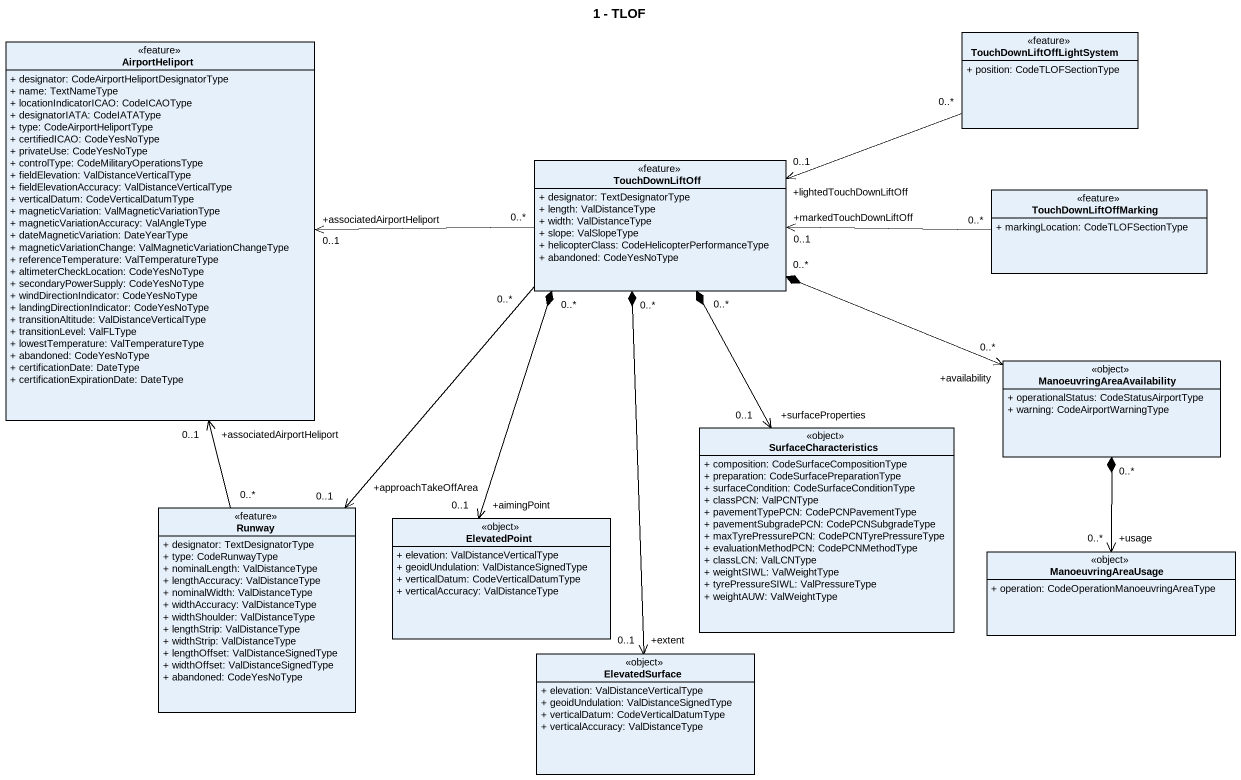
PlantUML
@startuml
title 1 - TLOF
hide circle
hide empty members
skinparam classAttributeIconSize 0
class TouchDownLiftOffLightSystem <<feature>> {
  + position: CodeTLOFSectionType
}
class AirportHeliport <<feature>> {
  + designator: CodeAirportHeliportDesignatorType
  + name: TextNameType
  + locationIndicatorICAO: CodeICAOType
  + designatorIATA: CodeIATAType
  + type: CodeAirportHeliportType
  + certifiedICAO: CodeYesNoType
  + privateUse: CodeYesNoType
  + controlType: CodeMilitaryOperationsType
  + fieldElevation: ValDistanceVerticalType
  + fieldElevationAccuracy: ValDistanceVerticalType
  + verticalDatum: CodeVerticalDatumType
  + magneticVariation: ValMagneticVariationType
  + magneticVariationAccuracy: ValAngleType
  + dateMagneticVariation: DateYearType
  + magneticVariationChange: ValMagneticVariationChangeType
  + referenceTemperature: ValTemperatureType
  + altimeterCheckLocation: CodeYesNoType
  + secondaryPowerSupply: CodeYesNoType
  + windDirectionIndicator: CodeYesNoType
  + landingDirectionIndicator: CodeYesNoType
  + transitionAltitude: ValDistanceVerticalType
  + transitionLevel: ValFLType
  + lowestTemperature: ValTemperatureType
  + abandoned: CodeYesNoType
  + certificationDate: DateType
  + certificationExpirationDate: DateType
}
class TouchDownLiftOff <<feature>> {
  + designator: TextDesignatorType
  + length: ValDistanceType
  + width: ValDistanceType
  + slope: ValSlopeType
  + helicopterClass: CodeHelicopterPerformanceType
  + abandoned: CodeYesNoType
}
class TouchDownLiftOffMarking <<feature>> {
  + markingLocation: CodeTLOFSectionType
}
class ManoeuvringAreaAvailability <<object>> {
  + operationalStatus: CodeStatusAirportType
  + warning: CodeAirportWarningType
}
class SurfaceCharacteristics <<object>> {
  + composition: CodeSurfaceCompositionType
  + preparation: CodeSurfacePreparationType
  + surfaceCondition: CodeSurfaceConditionType
  + classPCN: ValPCNType
  + pavementTypePCN: CodePCNPavementType
  + pavementSubgradePCN: CodePCNSubgradeType
  + maxTyrePressurePCN: CodePCNTyrePressureType
  + evaluationMethodPCN: CodePCNMethodType
  + classLCN: ValLCNType
  + weightSIWL: ValWeightType
  + tyrePressureSIWL: ValPressureType
  + weightAUW: ValWeightType
}
class Runway <<feature>> {
  + designator: TextDesignatorType
  + type: CodeRunwayType
  + nominalLength: ValDistanceType
  + lengthAccuracy: ValDistanceType
  + nominalWidth: ValDistanceType
  + widthAccuracy: ValDistanceType
  + widthShoulder: ValDistanceType
  + lengthStrip: ValDistanceType
  + widthStrip: ValDistanceType
  + lengthOffset: ValDistanceSignedType
  + widthOffset: ValDistanceSignedType
  + abandoned: CodeYesNoType
}
class ElevatedPoint <<object>> {
  + elevation: ValDistanceVerticalType
  + geoidUndulation: ValDistanceSignedType
  + verticalDatum: CodeVerticalDatumType
  + verticalAccuracy: ValDistanceType
}
class ManoeuvringAreaUsage <<object>> {
  + operation: CodeOperationManoeuvringAreaType
}
class ElevatedSurface <<object>> {
  + elevation: ValDistanceVerticalType
  + geoidUndulation: ValDistanceSignedType
  + verticalDatum: CodeVerticalDatumType
  + verticalAccuracy: ValDistanceType
}
TouchDownLiftOff "+lightedTouchDownLiftOff\n0..1" <-right- "0..*" TouchDownLiftOffLightSystem
TouchDownLiftOff "0..*" -left-> "+associatedAirportHeliport\n0..1" AirportHeliport
TouchDownLiftOff "0..*" *-right-> "+availability\n0..*" ManoeuvringAreaAvailability
TouchDownLiftOff "0..*" *--> "+surfaceProperties\n0..1" SurfaceCharacteristics
TouchDownLiftOff "0..*" --> "+approachTakeOffArea\n0..1" Runway
TouchDownLiftOff "0..*" *--> "+aimingPoint\n0..1" ElevatedPoint
TouchDownLiftOff "0..*" *--> "+extent\n0..1" ElevatedSurface
TouchDownLiftOffMarking "0..*" -left-> "+markedTouchDownLiftOff\n0..1" TouchDownLiftOff
ManoeuvringAreaAvailability "0..*" *--> "+usage\n0..*" ManoeuvringAreaUsage
Runway "0..*" -up-> "+associatedAirportHeliport\n0..1" AirportHeliport
@enduml
